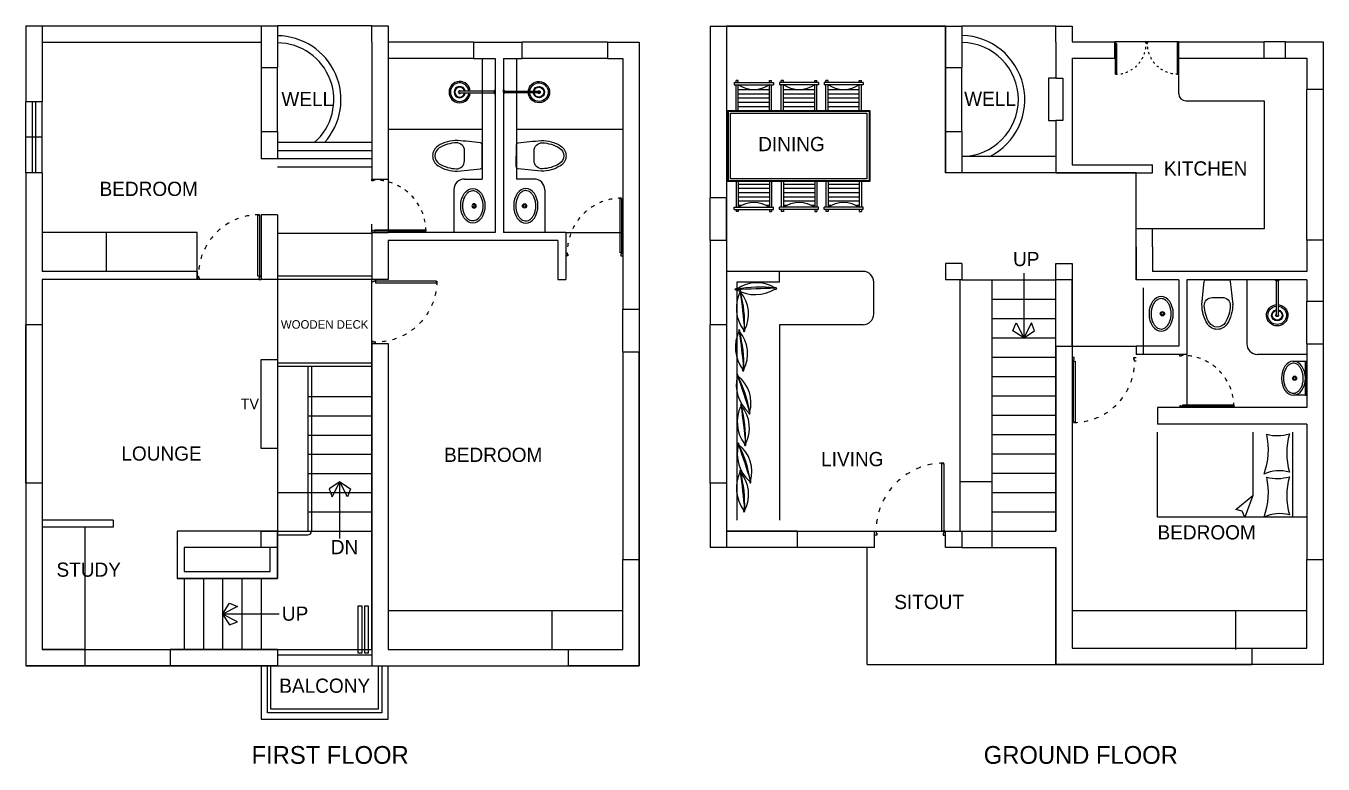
# Model space of a CAD drawing. Header units: metres. Extents: x -16 to 65907, y -5261 to 15511.
# Drawn here: x 6622 to 8446, y 4188 to 5227 of the extents above; entities that cross this region are included whole.
import ezdxf

# ---------------------------------------------------------------- set-up
doc = ezdxf.new("R2010")
doc.units = ezdxf.units.M
doc.linetypes.add('ACAD_ISO03W100', pattern=[30, 12, -18])
doc.layers.get('0').update_dxf_attribs({"color": 6})
for name, color, linetype in [('BC-GREYCOLOR', 8, 'Continuous'), ('BC-JOINARY', 27, 'Continuous'), ('BC-TEXT', 7, 'Continuous'), ('BC-WALLS', 1, 'Continuous'), ('BC-WHITECOLOR', 7, 'Continuous')]:
    doc.layers.add(name, color=color, linetype=linetype)
doc.styles.get("Standard").update_dxf_attribs({"font": 'FreeSans.ttf'})

# ---------------------------------------------------------------- blocks, each defined once
blk = doc.blocks.new('F-PILLOW 02')
at = {"layer": 'BC-WHITECOLOR', "color": 0, "linetype": 'ByBlock'}
blk.add_lwpolyline([(226, -10, 0.012211), (-221, -2, -0.07656), (225, -6, -0.482771), (248, -8, -0.305585), (227, -13, -0.273211), (-220, -14, -0.364249), (-244, -8, -0.418737), (-222, -1, -0.306179), (225, -6)], format="xyb", dxfattribs=at)
blk = doc.blocks.new('A$C1629107893')
at = {"ltscale": 2}
h = blk.add_hatch(dxfattribs=at)
h.set_pattern_fill('ANSI31', color=256, scale=47.5, angle=225, style=0)
h.set_pattern_definition([(270, (2498.829, 8076.2976), (-5.9375, -3e-15), [])])
h.paths.add_polyline_path([(42.4, 185.1), (42.4, 141.2), (6.2, 141.2), (6.6, 141.8), (7, 142.4), (7.4, 143), (7.8, 143.7), (8.2, 144.3), (8.6, 144.9), (8.9, 145.6), (9.2, 146.2), (9.6, 146.9), (9.9, 147.5), (10.2, 148.2), (10.5, 148.9), (10.7, 149.6), (11, 150.2), (11.2, 150.9), (11.5, 151.6), (11.7, 152.3), (11.9, 153), (12.1, 153.7), (12.2, 154.4), (12.4, 155.2), (12.6, 155.9), (12.7, 156.6), (12.8, 157.3), (12.9, 158), (13, 158.8), (13.1, 159.5), (13.2, 160.2), (13.2, 161), (13.2, 161.7), (13.3, 162.4), (13.3, 163.2), (13.3, 163.9), (13.2, 164.6), (13.2, 165.3), (13.2, 166.1), (13.1, 166.8), (13, 167.5), (12.9, 168.3), (12.8, 169), (12.7, 169.7), (12.6, 170.4), (12.4, 171.1), (12.2, 171.9), (12.1, 172.6), (11.9, 173.3), (11.7, 174), (11.5, 174.7), (11.2, 175.4), (11, 176.1), (10.7, 176.8), (10.5, 177.4), (10.2, 178.1), (9.9, 178.8), (9.6, 179.4), (9.2, 180.1), (8.9, 180.7), (8.6, 181.4), (8.2, 182), (7.8, 182.7), (7.4, 183.3), (7, 183.9), (6.6, 184.5), (6.2, 185.1)])
h = blk.add_hatch(dxfattribs=at)
h.set_pattern_fill('ANSI31', color=256, scale=47.5, angle=225, style=0)
h.set_pattern_definition([(270, (-2314.082, 8076.2976), (5.9375, -3e-15), [])])
h.paths.add_polyline_path([(142.4, 185.1), (142.4, 141.2), (178.5, 141.2), (178.1, 141.8), (177.7, 142.4), (177.3, 143), (176.9, 143.7), (176.6, 144.3), (176.2, 144.9), (175.8, 145.6), (175.5, 146.2), (175.2, 146.9), (174.9, 147.5), (174.6, 148.2), (174.3, 148.9), (174, 149.6), (173.8, 150.2), (173.5, 150.9), (173.3, 151.6), (173.1, 152.3), (172.9, 153), (172.7, 153.7), (172.5, 154.4), (172.3, 155.2), (172.2, 155.9), (172.1, 156.6), (171.9, 157.3), (171.8, 158), (171.7, 158.8), (171.7, 159.5), (171.6, 160.2), (171.5, 161), (171.5, 161.7), (171.5, 162.4), (171.5, 163.2), (171.5, 163.9), (171.5, 164.6), (171.5, 165.3), (171.6, 166.1), (171.7, 166.8), (171.7, 167.5), (171.8, 168.3), (171.9, 169), (172.1, 169.7), (172.2, 170.4), (172.3, 171.1), (172.5, 171.9), (172.7, 172.6), (172.9, 173.3), (173.1, 174), (173.3, 174.7), (173.5, 175.4), (173.8, 176.1), (174, 176.8), (174.3, 177.4), (174.6, 178.1), (174.9, 178.8), (175.2, 179.4), (175.5, 180.1), (175.8, 180.7), (176.2, 181.4), (176.6, 182), (176.9, 182.7), (177.3, 183.3), (177.7, 183.9), (178.1, 184.5), (178.5, 185.1)])
h = blk.add_hatch(dxfattribs=at)
h.set_pattern_fill('ANSI31', color=256, scale=47.5, angle=225, style=0)
h.set_pattern_definition([(90, (2498.829, -7813.642), (-5.9375, 3e-15), [])])
h.paths.add_polyline_path([(42.4, 77.6), (42.4, 121.4), (6.2, 121.4), (6.6, 120.8), (7, 120.2), (7.4, 119.6), (7.8, 119), (8.2, 118.4), (8.6, 117.7), (8.9, 117.1), (9.2, 116.4), (9.6, 115.8), (9.9, 115.1), (10.2, 114.5), (10.5, 113.8), (10.7, 113.1), (11, 112.4), (11.2, 111.7), (11.5, 111), (11.7, 110.3), (11.9, 109.6), (12.1, 108.9), (12.2, 108.2), (12.4, 107.5), (12.6, 106.8), (12.7, 106.1), (12.8, 105.3), (12.9, 104.6), (13, 103.9), (13.1, 103.2), (13.2, 102.4), (13.2, 101.7), (13.2, 101), (13.3, 100.2), (13.3, 99.5), (13.3, 98.8), (13.2, 98), (13.2, 97.3), (13.2, 96.6), (13.1, 95.8), (13, 95.1), (12.9, 94.4), (12.8, 93.7), (12.7, 92.9), (12.6, 92.2), (12.4, 91.5), (12.2, 90.8), (12.1, 90.1), (11.9, 89.4), (11.7, 88.7), (11.5, 88), (11.2, 87.3), (11, 86.6), (10.7, 85.9), (10.5, 85.2), (10.2, 84.5), (9.9, 83.9), (9.6, 83.2), (9.2, 82.6), (8.9, 81.9), (8.6, 81.3), (8.2, 80.6), (7.8, 80), (7.4, 79.4), (7, 78.8), (6.6, 78.2), (6.2, 77.6)])
h = blk.add_hatch(dxfattribs=at)
h.set_pattern_fill('ANSI31', color=256, scale=47.5, angle=225, style=0)
h.set_pattern_definition([(90, (-2314.082, -7813.642), (5.9375, 3e-15), [])])
h.paths.add_polyline_path([(142.4, 77.6), (142.4, 121.4), (178.5, 121.4), (178.1, 120.8), (177.7, 120.2), (177.3, 119.6), (176.9, 119), (176.6, 118.4), (176.2, 117.7), (175.8, 117.1), (175.5, 116.4), (175.2, 115.8), (174.9, 115.1), (174.6, 114.5), (174.3, 113.8), (174, 113.1), (173.8, 112.4), (173.5, 111.7), (173.3, 111), (173.1, 110.3), (172.9, 109.6), (172.7, 108.9), (172.5, 108.2), (172.3, 107.5), (172.2, 106.8), (172.1, 106.1), (171.9, 105.3), (171.8, 104.6), (171.7, 103.9), (171.7, 103.2), (171.6, 102.4), (171.5, 101.7), (171.5, 101), (171.5, 100.2), (171.5, 99.5), (171.5, 98.8), (171.5, 98), (171.5, 97.3), (171.6, 96.6), (171.7, 95.8), (171.7, 95.1), (171.8, 94.4), (171.9, 93.7), (172.1, 92.9), (172.2, 92.2), (172.3, 91.5), (172.5, 90.8), (172.7, 90.1), (172.9, 89.4), (173.1, 88.7), (173.3, 88), (173.5, 87.3), (173.8, 86.6), (174, 85.9), (174.3, 85.2), (174.6, 84.5), (174.9, 83.9), (175.2, 83.2), (175.5, 82.6), (175.8, 81.9), (176.2, 81.3), (176.6, 80.6), (176.9, 80), (177.3, 79.4), (177.7, 78.8), (178.1, 78.2), (178.5, 77.6)])
h = blk.add_hatch(dxfattribs=at)
h.set_pattern_fill('ANSI31', color=256, scale=47.5, angle=225, style=0)
h.set_pattern_definition([(90, (2498.829, -7876.2976), (-5.9375, 3e-15), [])])
h.paths.add_polyline_path([(42.4, 14.9), (42.4, 58.8), (6.2, 58.8), (6.6, 58.2), (7, 57.6), (7.4, 57), (7.8, 56.3), (8.2, 55.7), (8.6, 55.1), (8.9, 54.4), (9.2, 53.8), (9.6, 53.1), (9.9, 52.5), (10.2, 51.8), (10.5, 51.1), (10.7, 50.4), (11, 49.8), (11.2, 49.1), (11.5, 48.4), (11.7, 47.7), (11.9, 47), (12.1, 46.3), (12.2, 45.6), (12.4, 44.8), (12.6, 44.1), (12.7, 43.4), (12.8, 42.7), (12.9, 42), (13, 41.2), (13.1, 40.5), (13.2, 39.8), (13.2, 39), (13.2, 38.3), (13.3, 37.6), (13.3, 36.8), (13.3, 36.1), (13.2, 35.4), (13.2, 34.7), (13.2, 33.9), (13.1, 33.2), (13, 32.5), (12.9, 31.7), (12.8, 31), (12.7, 30.3), (12.6, 29.6), (12.4, 28.9), (12.2, 28.1), (12.1, 27.4), (11.9, 26.7), (11.7, 26), (11.5, 25.3), (11.2, 24.6), (11, 23.9), (10.7, 23.2), (10.5, 22.6), (10.2, 21.9), (9.9, 21.2), (9.6, 20.6), (9.2, 19.9), (8.9, 19.3), (8.6, 18.6), (8.2, 18), (7.8, 17.3), (7.4, 16.7), (7, 16.1), (6.6, 15.5), (6.2, 14.9)])
h = blk.add_hatch(dxfattribs=at)
h.set_pattern_fill('ANSI31', color=256, scale=47.5, angle=225, style=0)
h.set_pattern_definition([(90, (-2314.082, -7876.2976), (5.9375, 3e-15), [])])
h.paths.add_polyline_path([(142.4, 14.9), (142.4, 58.8), (178.5, 58.8), (178.1, 58.2), (177.7, 57.6), (177.3, 57), (176.9, 56.3), (176.6, 55.7), (176.2, 55.1), (175.8, 54.4), (175.5, 53.8), (175.2, 53.1), (174.9, 52.5), (174.6, 51.8), (174.3, 51.1), (174, 50.4), (173.8, 49.8), (173.5, 49.1), (173.3, 48.4), (173.1, 47.7), (172.9, 47), (172.7, 46.3), (172.5, 45.6), (172.3, 44.8), (172.2, 44.1), (172.1, 43.4), (171.9, 42.7), (171.8, 42), (171.7, 41.2), (171.7, 40.5), (171.6, 39.8), (171.5, 39), (171.5, 38.3), (171.5, 37.6), (171.5, 36.8), (171.5, 36.1), (171.5, 35.4), (171.5, 34.7), (171.6, 33.9), (171.7, 33.2), (171.7, 32.5), (171.8, 31.7), (171.9, 31), (172.1, 30.3), (172.2, 29.6), (172.3, 28.9), (172.5, 28.1), (172.7, 27.4), (172.9, 26.7), (173.1, 26), (173.3, 25.3), (173.5, 24.6), (173.8, 23.9), (174, 23.2), (174.3, 22.6), (174.6, 21.9), (174.9, 21.2), (175.2, 20.6), (175.5, 19.9), (175.8, 19.3), (176.2, 18.6), (176.6, 18), (176.9, 17.3), (177.3, 16.7), (177.7, 16.1), (178.1, 15.5), (178.5, 14.9)])
for p, q in [((0, 185.1), (0, 188.2)), ((3.1, 188.2), (0, 188.2)), ((3.1, 185.1), (0, 185.1)), ((3.1, 190.6), (3.1, 135.7)), ((3.1, 190.6), (6.2, 190.6)), ((6.2, 190.6), (6.2, 135.7)), ((42.4, 188.2), (6.2, 188.2)), ((42.4, 185.1), (6.2, 185.1)), ((142.4, 188.2), (178.5, 188.2)), ((142.4, 185.1), (178.5, 185.1)), ((178.5, 190.6), (178.5, 135.7)), ((181.7, 190.6), (178.5, 190.6)), ((181.7, 190.6), (181.7, 135.7)), ((181.7, 188.2), (184.7, 188.2)), ((181.7, 185.1), (184.7, 185.1)), ((184.7, 185.1), (184.7, 188.2)), ((3.1, 141.2), (0, 141.2)), ((0, 141.2), (0, 138.1)), ((3.1, 138.1), (0, 138.1)), ((3.1, 135.7), (6.2, 135.7)), ((42.4, 141.2), (6.2, 141.2)), ((42.4, 138.1), (6.2, 138.1)), ((142.4, 141.2), (178.5, 141.2)), ((142.4, 138.1), (178.5, 138.1)), ((181.7, 135.7), (178.5, 135.7)), ((181.7, 141.2), (184.7, 141.2)), ((181.7, 138.1), (184.7, 138.1)), ((184.7, 141.2), (184.7, 138.1)), ((3.1, 124.6), (0, 124.6)), ((0, 121.4), (0, 124.6)), ((3.1, 121.4), (0, 121.4)), ((3.1, 72), (3.1, 127)), ((3.1, 127), (6.2, 127)), ((6.2, 72), (6.2, 127)), ((42.4, 124.6), (6.2, 124.6)), ((42.4, 121.4), (6.2, 121.4)), ((142.4, 124.6), (178.5, 124.6)), ((142.4, 121.4), (178.5, 121.4)), ((178.5, 72), (178.5, 127)), ((181.7, 127), (178.5, 127)), ((181.7, 72), (181.7, 127)), ((181.7, 124.6), (184.7, 124.6)), ((181.7, 121.4), (184.7, 121.4)), ((184.7, 121.4), (184.7, 124.6)), ((0, 77.6), (0, 74.4)), ((3.1, 77.6), (0, 77.6)), ((3.1, 74.4), (0, 74.4)), ((42.4, 77.6), (6.2, 77.6)), ((42.4, 74.4), (6.2, 74.4)), ((142.4, 77.6), (178.5, 77.6)), ((142.4, 74.4), (178.5, 74.4)), ((181.7, 77.6), (184.7, 77.6)), ((181.7, 74.4), (184.7, 74.4)), ((184.7, 77.6), (184.7, 74.4)), ((3.1, 61.9), (0, 61.9)), ((0, 58.8), (0, 61.9)), ((3.1, 58.8), (0, 58.8)), ((3.1, 72), (6.2, 72)), ((3.1, 9.4), (3.1, 64.3)), ((3.1, 64.3), (6.2, 64.3)), ((6.2, 9.4), (6.2, 64.3)), ((42.4, 61.9), (6.2, 61.9)), ((42.4, 58.8), (6.2, 58.8)), ((142.4, 61.9), (178.5, 61.9)), ((142.4, 58.8), (178.5, 58.8)), ((181.7, 72), (178.5, 72)), ((178.5, 9.4), (178.5, 64.3)), ((181.7, 64.3), (178.5, 64.3)), ((181.7, 9.4), (181.7, 64.3)), ((181.7, 61.9), (184.7, 61.9)), ((181.7, 58.8), (184.7, 58.8)), ((184.7, 58.8), (184.7, 61.9)), ((0, 14.9), (0, 11.8)), ((3.1, 14.9), (0, 14.9)), ((3.1, 11.8), (0, 11.8)), ((3.1, 9.4), (6.2, 9.4)), ((42.4, 14.9), (6.2, 14.9)), ((42.4, 11.8), (6.2, 11.8)), ((142.4, 14.9), (178.5, 14.9)), ((142.4, 11.8), (178.5, 11.8)), ((181.7, 9.4), (178.5, 9.4)), ((181.7, 14.9), (184.7, 14.9)), ((181.7, 11.8), (184.7, 11.8)), ((184.7, 14.9), (184.7, 11.8))]:
    blk.add_line(p, q)
for points in [[(42.4, 0), (142.4, 0), (142.4, 200), (42.4, 200)], [(43.4, 1), (141.4, 1), (141.4, 199), (43.4, 199)], [(46.4, 4), (138.4, 4), (138.4, 196), (46.4, 196)]]:
    blk.add_lwpolyline(points, close=True)
for centre, start, end in [((-24.3, 163.2), 324.2937, 35.7063), ((209.1, 163.2), 144.2937, 215.7063), ((-24.3, 99.5), 324.2937, 35.7063), ((209.1, 99.5), 144.2937, 215.7063), ((-24.3, 36.8), 324.2937, 35.7063), ((209.1, 36.8), 144.2937, 215.7063)]:
    blk.add_arc(centre, 37.6, start, end)
blk = doc.blocks.new('*U557')
at = {"layer": 'BC-GREYCOLOR', "linetype": 'ACAD_ISO03W100', "ltscale": 0.5}
blk.add_arc((-2, 2.8), 86, 90.0216, 180, dxfattribs=at)
at = {"layer": 'BC-JOINARY'}
blk.add_lwpolyline([(-2, 88.5), (-2, 2.5), (-4.5, 2.5), (-4.5, 88.5)], close=True, dxfattribs=at)
for points in [[(-90, 2.5), (-88, 2.5), (-88, 0), (-87, 0), (-87, -2.5), (-90, -2.5)], [(0, 2.5), (-2, 2.5), (-2, 0), (-3, 0), (-3, -2.5), (0, -2.5)]]:
    blk.add_lwpolyline(points, dxfattribs=at)
blk = doc.blocks.new('BC-SHOWER')
for p in [(-12, -15), (12, -15)]:
    blk.add_line(p, (0, -15))
for points in [[(0, 0), (-30, 0)], [(0, 0), (30, 0)], [(-30, -4), (0, -4)], [(-28, -5), (0, -5)], [(30, -4), (0, -4)], [(28, -5), (0, -5)]]:
    blk.add_lwpolyline(points)
for points in [[(-30, 0), (-30, -4, 0.347987), (-29, -5), (-28, -5, 0.2725), (-12, -15, 6.671192)], [(30, 0), (30, -4, -0.347987), (29, -5), (28, -5, -0.2725), (12, -15, -6.671192)], [(-12, -15), (-12, -500, 1), (12, -500), (12, -15)]]:
    blk.add_lwpolyline(points, format="xyb")
for radius, start, end in [(150, 94.703, 85.297), (130, 95.4289, 84.5711), (79.1, 100.1897, 79.8103), (69.1, 100.1897, 79.8103), (19.1, 130.087, 49.9128)]:
    blk.add_arc((0, -500), radius, start, end)
blk = doc.blocks.new('BC-WC')
at = {"linetype": 'ByBlock'}
for points in [[(193, 400), (462, 520, -0.384412), (494, 510), (634, 267, -0.383904), (627, 235, -0.001434), (389, 63, -0.140641), (141, 0, -0.259738), (18, 74, -0.259738), (16, 217, -0.139471)], [(336, 332), (401, 220, -0.422961), (362, 82, -0.13189), (142, 30, -0.259738), (44, 89, -0.259738), (42, 203, -0.13189), (197, 367, -0.422961)]]:
    blk.add_lwpolyline(points, format="xyb", close=True, dxfattribs=at)
blk.add_arc((375, 83), 25, 299.84, 305.7189, dxfattribs=at)
blk = doc.blocks.new('BC-WASH-COUNTER')
for radius in [2.5, 1.47]:
    blk.add_circle((20.1, 15.7), radius)
at = {"extrusion": (0, 0, -1)}
blk.add_ellipse((20.2, 14.2), major_axis=(-20.3, 0), ratio=0.7, start_param=3.141593, end_param=9.424778, dxfattribs=at)
blk.add_open_spline([(38.1, 14.2), (38.1, 13.3), (37.9, 12.3), (37.2, 10.5), (36.7, 9.6), (35.2, 7.8), (34.3, 7), (32.2, 5.4), (31, 4.8), (28.2, 3.7), (26.8, 3.2), (23.7, 2.6), (22.1, 2.4), (18.9, 2.4), (17.3, 2.5), (14.2, 3.1), (12.7, 3.5), (9.9, 4.6), (8.7, 5.2), (6.4, 6.7), (5.5, 7.5), (4, 9.3), (3.4, 10.2), (2.6, 12), (2.4, 13), (2.4, 14.8), (2.5, 15.7), (3.1, 17.6), (3.6, 18.5), (5, 20.3), (5.8, 21.1), (7.9, 22.7), (9.1, 23.4), (11.7, 24.6), (13.2, 25), (16.2, 25.7), (17.8, 25.9), (21, 26), (22.7, 25.9), (25.8, 25.4), (27.3, 25), (30.1, 24), (31.4, 23.4), (33.7, 21.9), (34.7, 21.1), (36.2, 19.4), (36.9, 18.5), (37.7, 16.6), (38, 15.7), (38.1, 14.6), (38.1, 14.4), (38.1, 14.2)], degree=3, knots=[0, 0, 0, 0, 0.25944, 0.25944, 0.518879, 0.518879, 0.778319, 0.778319, 1.037759, 1.037759, 1.297198, 1.297198, 1.556638, 1.556638, 1.816078, 1.816078, 2.075517, 2.075517, 2.334957, 2.334957, 2.594397, 2.594397, 2.853836, 2.853836, 3.113276, 3.113276, 3.372716, 3.372716, 3.632155, 3.632155, 3.891595, 3.891595, 4.151035, 4.151035, 4.410474, 4.410474, 4.669914, 4.669914, 4.929354, 4.929354, 5.188793, 5.188793, 5.448233, 5.448233, 5.707673, 5.707673, 5.967112, 5.967112, 6.226552, 6.226552, 6.283185, 6.283185, 6.283185, 6.283185])
blk = doc.blocks.new('BC-WASH-WALLHUNG')
for p, q in [((0, 13.5), (0, 29.6)), ((40, 29.6), (0, 29.6)), ((40, 28), (0, 28)), ((40, 28), (40, 29.6)), ((40, 28), (40, 14))]:
    blk.add_line(p, q)
for radius in [2.47, 1.45]:
    blk.add_circle((19.9, 15.5), radius)
at = {"extrusion": (0, 0, -1)}
blk.add_ellipse((20, 14), major_axis=(-20, 0), ratio=0.7, start_param=3.141593, end_param=9.424778, dxfattribs=at)
blk.add_open_spline([(37.6, 14), (37.6, 13.1), (37.4, 12.2), (36.7, 10.3), (36.2, 9.4), (34.8, 7.7), (33.9, 6.9), (31.8, 5.4), (30.6, 4.7), (27.9, 3.6), (26.5, 3.2), (23.4, 2.6), (21.8, 2.4), (18.7, 2.4), (17.1, 2.5), (14, 3), (12.6, 3.5), (9.8, 4.5), (8.6, 5.2), (6.4, 6.6), (5.5, 7.4), (4, 9.1), (3.4, 10.1), (2.6, 11.9), (2.4, 12.8), (2.4, 14.6), (2.5, 15.5), (3.1, 17.4), (3.6, 18.3), (4.9, 20), (5.8, 20.9), (7.8, 22.4), (9, 23.1), (11.6, 24.2), (13.1, 24.7), (16.1, 25.3), (17.6, 25.5), (20.8, 25.6), (22.4, 25.5), (25.5, 25.1), (27, 24.7), (29.7, 23.7), (31, 23.1), (33.3, 21.6), (34.2, 20.8), (35.8, 19.1), (36.4, 18.2), (37.3, 16.4), (37.5, 15.5), (37.6, 14.4), (37.6, 14.2), (37.6, 14)], degree=3, knots=[0, 0, 0, 0, 0.25944, 0.25944, 0.518879, 0.518879, 0.778319, 0.778319, 1.037759, 1.037759, 1.297198, 1.297198, 1.556638, 1.556638, 1.816078, 1.816078, 2.075517, 2.075517, 2.334957, 2.334957, 2.594397, 2.594397, 2.853836, 2.853836, 3.113276, 3.113276, 3.372716, 3.372716, 3.632155, 3.632155, 3.891595, 3.891595, 4.151035, 4.151035, 4.410474, 4.410474, 4.669914, 4.669914, 4.929354, 4.929354, 5.188793, 5.188793, 5.448233, 5.448233, 5.707673, 5.707673, 5.967112, 5.967112, 6.226552, 6.226552, 6.283185, 6.283185, 6.283185, 6.283185])

msp = doc.modelspace()

# ---------------------------------------------------------------- linework, layer by layer
at = {"layer": 'BC-GREYCOLOR'}
for p, q in [((6621.883, 5226.693), (6621.883, 5119.979)), ((6621.883, 5226.693), (6644.883, 5226.693)), ((6644.883, 5226.693), (6952.501, 5226.693)), ((6644.883, 5226.693), (6644.883, 5119.979)), ((6952.501, 5226.693), (6952.501, 5168.104)), ((6952.501, 5226.693), (6975.501, 5226.693)), ((6975.501, 5226.693), (6975.501, 5168.104)), ((7108.445, 5226.693), (6975.501, 5226.693)), ((7108.445, 5226.693), (7131.445, 5226.693)), ((7108.445, 5203.693), (7108.445, 5226.693)), ((7131.445, 5226.693), (7131.445, 5011.266)), ((7584.318, 5226.293), (7584.318, 4985.016)), ((7584.318, 5226.293), (7607.318, 5226.293)), ((7607.318, 5226.293), (7915.318, 5226.293)), ((7607.318, 5226.293), (7607.318, 4985.016)), ((7915.318, 5226.293), (7915.318, 5168.404)), ((7915.318, 5226.293), (7938.318, 5226.293)), ((7938.318, 5226.293), (7938.318, 5168.404)), ((8070.318, 5226.293), (7938.36, 5226.293)), ((8070.318, 5226.293), (8093.318, 5226.293)), ((8070.318, 5203.993), (8070.318, 5226.293)), ((8093.318, 5226.293), (8093.318, 5204.278)), ((6644.883, 5203.693), (6952.501, 5203.693)), ((7108.445, 5203.693), (7108.445, 5011.266)), ((7251.445, 5203.978), (7131.445, 5203.978)), ((7251.445, 5203.978), (7319.901, 5203.978)), ((7251.445, 5203.978), (7251.445, 5180.978)), ((7439.901, 5203.978), (7319.901, 5203.978)), ((7319.901, 5180.978), (7319.901, 5203.978)), ((7439.901, 5203.978), (7439.901, 5180.978)), ((7439.901, 5203.978), (7484.445, 5203.978)), ((7484.445, 5203.978), (7484.445, 4828.266)), ((8070.318, 5203.993), (8070.318, 5153.404)), ((8093.318, 5204.278), (8153.318, 5204.278)), ((8153.318, 5181.278), (8153.318, 5204.278)), ((8243.318, 5204.278), (8153.318, 5204.278)), ((8243.318, 5181.278), (8243.318, 5204.278)), ((8243.318, 5204.278), (8363.318, 5204.278)), ((8363.318, 5181.278), (8363.318, 5204.278)), ((8393.318, 5204.278), (8363.318, 5204.278)), ((8393.318, 5181.278), (8393.318, 5204.278)), ((8393.318, 5204.278), (8446.318, 5204.278)), ((8446.318, 5204.278), (8446.318, 5137.172)), ((6952.501, 5168.104), (6975.501, 5168.104)), ((6952.501, 5168.104), (6952.501, 5078.104)), ((6975.501, 5078.104), (6975.501, 5168.104)), ((7251.445, 5180.978), (7131.445, 5180.978)), ((7251.445, 5180.978), (7281.945, 5180.978)), ((7263.728, 5180.978), (7263.728, 5011.266)), ((7281.945, 5180.978), (7281.945, 4936.266)), ((7293.445, 5180.978), (7293.445, 4936.266)), ((7293.445, 5180.978), (7319.901, 5180.978)), ((7311.662, 5180.978), (7311.662, 5011.266)), ((7439.901, 5180.978), (7319.901, 5180.978)), ((7439.901, 5180.978), (7461.445, 5180.978)), ((7461.445, 5180.978), (7461.445, 4828.266)), ((7915.318, 5168.404), (7938.318, 5168.404)), ((7915.318, 5168.404), (7915.318, 5078.104)), ((7938.318, 5078.104), (7938.318, 5168.404)), ((8093.318, 5181.278), (8153.318, 5181.278)), ((8093.318, 5181.278), (8093.318, 5031.266)), ((8243.318, 5131.278), (8243.318, 5181.278)), ((8243.318, 5181.278), (8363.318, 5181.278)), ((8363.318, 5181.278), (8393.318, 5181.278)), ((8393.318, 5181.278), (8423.318, 5181.278)), ((8423.318, 5181.278), (8423.318, 5137.172)), ((8446.318, 5137.172), (8423.318, 5137.172)), ((8423.318, 4925.172), (8423.318, 5137.172)), ((8446.318, 5137.172), (8446.318, 4925.172)), ((8446.318, 5137.172), (8446.318, 4925.172)), ((6644.883, 5119.979), (6621.883, 5119.979)), ((6621.883, 5019.979), (6621.883, 5119.979)), ((6630.883, 5019.979), (6630.883, 5119.979)), ((6635.883, 5019.979), (6635.883, 5119.979)), ((6644.883, 5019.979), (6644.883, 5119.979)), ((8253.318, 5121.278), (8363.318, 5121.278)), ((8363.318, 5121.278), (8363.318, 4941.066)), ((8070.318, 5093.404), (8070.318, 5019.766)), ((6952.501, 5078.104), (6975.501, 5078.104)), ((6952.501, 5078.104), (6952.501, 5039.516)), ((6975.501, 5078.104), (6975.501, 5039.516)), ((7263.728, 5080.978), (7131.445, 5080.978)), ((7461.445, 5080.978), (7311.662, 5080.978)), ((7915.318, 5078.104), (7938.318, 5078.104)), ((7915.318, 5078.104), (7915.318, 5019.766)), ((7938.318, 5078.104), (7938.318, 5019.766)), ((6644.883, 5069.979), (6621.883, 5069.979)), ((7108.445, 5062.516), (6975.501, 5062.516)), ((6975.501, 5039.516), (6952.501, 5039.516)), ((7108.445, 5050.766), (6975.501, 5050.766)), ((7108.445, 5039.516), (6975.501, 5039.516)), ((8070.318, 5042.766), (7938.318, 5042.766)), ((6644.883, 5019.979), (6621.883, 5019.979)), ((6621.883, 5019.979), (6621.883, 4806.266)), ((6644.883, 5019.979), (6644.883, 4881.266)), ((7108.445, 5027.766), (6975.501, 5027.766)), ((7938.318, 5019.766), (7915.318, 5019.766)), ((8070.318, 5019.766), (7938.318, 5019.766)), ((8070.318, 5019.766), (8070.318, 5019.766)), ((8070.318, 5019.766), (8206.318, 5019.766)), ((8093.318, 5031.266), (8206.318, 5031.266)), ((8206.318, 5019.766), (8206.318, 5031.266)), ((7108.445, 5011.266), (7108.445, 5011.266)), ((7108.445, 5011.266), (7131.445, 5011.266)), ((7131.445, 5011.266), (7131.445, 4936.266)), ((7238.728, 5011.266), (7263.728, 5011.266)), ((7336.662, 5011.266), (7311.662, 5011.266)), ((7223.728, 4996.266), (7223.728, 4936.266)), ((7351.662, 4996.266), (7351.662, 4936.266)), ((7607.318, 4985.016), (7584.318, 4985.016)), ((7584.318, 4924.766), (7584.318, 4985.016)), ((7607.318, 4924.766), (7607.318, 4985.016)), ((6975.501, 4961.016), (6952.501, 4961.016)), ((6952.501, 4961.016), (6952.501, 4869.766)), ((6975.501, 4961.016), (6975.501, 4869.766)), ((7108.445, 4936.266), (7108.445, 4947.766)), ((6734.883, 4936.391), (6734.883, 4881.266)), ((7108.445, 4934.766), (6975.501, 4934.766)), ((7108.445, 4936.266), (7131.445, 4936.266)), ((7108.445, 4936.266), (7108.445, 4869.766)), ((7131.445, 4936.266), (7131.445, 4936.266)), ((7281.945, 4936.266), (7131.445, 4936.266)), ((7381.445, 4936.266), (7293.445, 4936.266)), ((7381.445, 4936.266), (7381.445, 4869.766)), ((7381.445, 4936.266), (7461.445, 4936.266)), ((8183.318, 4916.066), (8183.318, 4941.066)), ((8206.318, 4941.066), (8183.318, 4941.066)), ((8363.318, 4941.066), (8206.318, 4941.066)), ((8206.318, 4916.066), (8206.318, 4941.066)), ((7131.445, 4924.766), (7131.445, 4869.766)), ((7369.945, 4924.766), (7131.445, 4924.766)), ((7369.945, 4924.766), (7369.945, 4869.766)), ((7607.318, 4924.766), (7584.318, 4924.766)), ((7584.318, 4924.766), (7584.318, 4806.266)), ((7607.318, 4924.766), (7607.318, 4806.266)), ((8183.318, 4916.066), (8183.318, 4869.566)), ((8206.318, 4916.066), (8206.318, 4881.066)), ((8446.318, 4925.172), (8423.318, 4925.172)), ((8423.318, 4925.172), (8423.318, 4881.066)), ((8446.318, 4925.172), (8446.318, 4839.566)), ((7938.318, 4892.566), (7915.318, 4892.566)), ((7915.318, 4892.566), (7915.318, 4869.566)), ((7938.318, 4892.566), (7938.318, 4869.566)), ((6862.501, 4881.266), (6644.883, 4881.266)), ((6862.501, 4881.266), (6862.501, 4869.766)), ((7108.445, 4874.766), (6975.501, 4874.766)), ((7799.375, 4881.266), (7606.756, 4881.266)), ((7681.756, 4866.266), (7681.756, 4881.266)), ((8025.318, 4878.904), (8025.318, 4787.873)), ((8423.318, 4881.066), (8206.318, 4881.066)), ((6644.883, 4869.766), (6644.883, 4806.266)), ((6862.501, 4869.766), (6644.883, 4869.766)), ((6975.501, 4869.766), (6952.501, 4869.766)), ((6975.501, 4869.766), (6975.501, 4499.866)), ((7108.445, 4869.766), (6975.501, 4869.766)), ((7131.445, 4869.766), (7108.445, 4869.766)), ((7108.445, 4779.766), (7108.445, 4869.766)), ((7369.945, 4869.766), (7381.445, 4869.766)), ((7621.756, 4866.266), (7621.756, 4531.266)), ((7681.756, 4866.266), (7621.756, 4866.266)), ((7814.375, 4821.266), (7814.375, 4866.266)), ((7938.318, 4869.566), (7915.318, 4869.566)), ((7935.318, 4869.566), (7935.318, 4515.566)), ((7938.318, 4869.566), (7980.318, 4869.566)), ((7980.318, 4869.566), (8070.318, 4869.566)), ((7980.318, 4869.566), (7980.318, 4515.566)), ((7980.318, 4869.566), (7980.318, 4515.566)), ((8070.318, 4776.066), (8070.318, 4869.566)), ((8093.318, 4776.066), (8093.318, 4869.566)), ((8243.318, 4869.566), (8183.318, 4869.566)), ((8193.318, 4858.266), (8193.318, 4764.766)), ((8243.318, 4869.566), (8243.318, 4776.066)), ((8423.318, 4869.566), (8254.818, 4869.566)), ((8254.818, 4869.566), (8254.818, 4764.566)), ((8339.068, 4869.566), (8339.068, 4779.566)), ((8423.318, 4869.566), (8423.318, 4839.566)), ((7980.318, 4842.335), (8070.318, 4842.335)), ((8423.318, 4839.566), (8446.318, 4839.566)), ((8423.318, 4779.566), (8423.318, 4839.566)), ((8446.318, 4839.566), (8446.318, 4779.566)), ((7461.445, 4828.266), (7484.445, 4828.266)), ((7461.445, 4768.266), (7461.445, 4828.266)), ((7484.445, 4828.266), (7484.445, 4768.266)), ((6644.883, 4806.266), (6621.883, 4806.266)), ((6621.883, 4583.266), (6621.883, 4806.266)), ((6644.883, 4806.266), (6644.883, 4583.266)), ((6644.883, 4806.266), (6644.883, 4583.266)), ((7607.318, 4806.266), (7584.318, 4806.266)), ((7584.318, 4583.266), (7584.318, 4806.266)), ((7607.318, 4806.266), (7607.318, 4583.266)), ((7607.318, 4806.266), (7607.318, 4583.266)), ((7681.756, 4806.266), (7681.756, 4531.266)), ((7799.375, 4806.266), (7681.756, 4806.266)), ((7980.318, 4815.104), (8070.318, 4815.104)), ((8010.166, 4797.746), (8014.451, 4808.816)), ((8014.451, 4808.816), (8025.318, 4787.873)), ((8036.185, 4808.816), (8025.318, 4787.873)), ((8040.47, 4797.746), (8036.185, 4808.816)), ((7980.318, 4787.873), (8070.318, 4787.873)), ((8025.318, 4787.873), (8010.166, 4797.746)), ((8025.318, 4787.873), (8040.47, 4797.746)), ((7108.445, 4779.766), (7131.445, 4779.766)), ((7108.445, 4779.766), (7108.445, 4515.566)), ((7131.445, 4779.766), (7131.445, 4349.137)), ((7461.445, 4768.266), (7484.445, 4768.266)), ((7461.445, 4768.266), (7461.445, 4476.137)), ((7484.445, 4768.266), (7484.445, 4476.137)), ((8070.318, 4776.066), (8093.318, 4776.066)), ((8070.318, 4776.066), (8070.318, 4515.566)), ((8093.318, 4776.066), (8093.318, 4351.266)), ((8243.318, 4776.066), (8183.318, 4776.066)), ((8183.318, 4776.066), (8183.318, 4764.566)), ((8254.818, 4764.566), (8183.318, 4764.566)), ((8254.818, 4764.566), (8254.818, 4689.566)), ((8423.318, 4764.566), (8354.068, 4764.566)), ((8423.318, 4779.566), (8446.318, 4779.566)), ((8423.318, 4779.566), (8423.318, 4689.566)), ((8446.318, 4779.566), (8446.318, 4476.137)), ((7108.445, 4752.266), (6975.501, 4752.266)), ((7108.445, 4747.266), (6975.501, 4747.266)), ((7018.445, 4747.266), (7018.445, 4596.566)), ((7018.445, 4747.266), (7018.445, 4596.566)), ((7023.445, 4747.266), (7023.445, 4596.566)), ((7980.318, 4760.643), (8070.318, 4760.643)), ((7980.318, 4733.412), (8070.318, 4733.412)), ((7108.445, 4704.566), (7018.445, 4704.566)), ((7980.318, 4706.181), (8070.318, 4706.181)), ((8423.318, 4689.566), (8213.318, 4689.566)), ((8213.318, 4689.566), (8213.318, 4666.566)), ((7108.445, 4677.566), (7018.445, 4677.566)), ((7980.318, 4678.95), (8070.318, 4678.95)), ((8423.318, 4666.566), (8213.318, 4666.566)), ((8213.318, 4535.266), (8213.318, 4655.266)), ((8347.769, 4655.266), (8347.769, 4565.771)), ((8403.318, 4655.266), (8403.318, 4535.266)), ((8423.318, 4666.566), (8423.318, 4476.137)), ((7108.445, 4650.566), (7018.445, 4650.566)), ((7980.318, 4651.72), (8070.318, 4651.72)), ((7108.445, 4623.566), (7018.445, 4623.566)), ((7980.318, 4624.489), (8070.318, 4624.489)), ((6644.883, 4583.266), (6621.883, 4583.266)), ((6621.883, 4583.266), (6621.883, 4326.137)), ((6644.883, 4583.266), (6644.883, 4349.137)), ((7108.445, 4596.566), (7018.445, 4596.566)), ((7018.445, 4596.566), (7018.445, 4515.566)), ((7018.445, 4596.566), (7018.445, 4515.566)), ((7023.445, 4596.566), (7023.445, 4515.566)), ((7063.445, 4585.266), (7048.293, 4575.393)), ((7052.578, 4564.323), (7063.445, 4585.266)), ((7063.445, 4505.535), (7063.445, 4585.266)), ((7063.445, 4585.266), (7078.597, 4575.393)), ((7074.311, 4564.323), (7063.445, 4585.266)), ((7607.318, 4583.266), (7584.318, 4583.266)), ((7584.318, 4583.266), (7584.318, 4492.566)), ((7607.318, 4583.266), (7607.318, 4515.566)), ((7980.318, 4585.266), (7935.318, 4585.266)), ((7980.318, 4597.258), (8070.318, 4597.258)), ((7018.445, 4569.566), (6975.501, 4569.566)), ((7108.445, 4569.566), (7018.445, 4569.566)), ((7048.293, 4575.393), (7052.578, 4564.323)), ((7078.597, 4575.393), (7074.311, 4564.323)), ((7980.318, 4570.027), (8070.318, 4570.027)), ((8323.549, 4546.369), (8347.769, 4565.771)), ((8347.769, 4565.771), (8336.466, 4535.266)), ((8332.429, 4543.943), (8323.549, 4546.369)), ((8336.466, 4535.266), (8332.429, 4543.943)), ((6744.543, 4531.279), (6644.91, 4531.254)), ((6744.543, 4531.279), (6744.546, 4521.279)), ((7108.445, 4542.566), (7018.445, 4542.566)), ((7980.318, 4542.797), (8070.318, 4542.797)), ((8423.318, 4535.266), (8213.318, 4535.266)), ((6744.546, 4521.279), (6644.913, 4521.254)), ((6704.911, 4521.269), (6704.925, 4349.142)), ((6975.501, 4515.566), (6834.543, 4515.566)), ((6975.501, 4515.566), (7108.445, 4515.566)), ((6975.501, 4510.566), (7018.445, 4510.566)), ((7108.445, 4515.566), (7108.445, 4326.137)), ((7607.318, 4515.566), (7607.318, 4515.566)), ((7607.318, 4515.566), (7607.318, 4492.566)), ((7706.756, 4515.566), (7607.318, 4515.566)), ((7706.756, 4515.566), (7706.756, 4492.566)), ((7706.756, 4515.566), (7815.318, 4515.566)), ((7815.318, 4492.566), (7815.318, 4515.566)), ((7915.318, 4492.566), (7915.318, 4515.566)), ((7915.318, 4515.566), (7938.318, 4515.566)), ((7938.318, 4515.566), (7938.318, 4492.566)), ((7938.318, 4515.566), (7980.318, 4515.566)), ((7938.318, 4515.566), (7938.318, 4492.566)), ((7980.318, 4515.566), (7980.318, 4492.566)), ((7980.318, 4515.566), (8070.318, 4515.566)), ((6834.543, 4492.566), (6834.585, 4449.137)), ((6975.501, 4499.866), (6975.501, 4492.566)), ((6975.501, 4492.566), (6975.543, 4449.137)), ((7607.318, 4492.566), (7584.318, 4492.566)), ((7706.756, 4492.566), (7607.318, 4492.566)), ((7815.318, 4492.566), (7706.756, 4492.566)), ((7938.318, 4492.566), (7915.318, 4492.566)), ((7938.318, 4492.566), (7980.318, 4492.566)), ((7980.318, 4492.566), (8070.318, 4492.566)), ((8070.318, 4492.566), (8070.318, 4328.266)), ((7461.445, 4476.137), (7484.445, 4476.137)), ((8423.318, 4476.137), (8446.318, 4476.137)), ((6975.543, 4449.137), (6834.585, 4449.137)), ((6844.543, 4449.137), (6844.543, 4349.137)), ((6871.543, 4449.137), (6871.543, 4349.137)), ((6898.543, 4449.137), (6898.543, 4349.137)), ((6925.543, 4449.137), (6925.543, 4349.137)), ((6952.543, 4449.137), (6952.543, 4349.137)), ((6898.543, 4399.137), (6908.416, 4414.289)), ((6919.486, 4410.004), (6898.543, 4399.137)), ((6978.274, 4399.137), (6898.543, 4399.137)), ((6898.543, 4399.137), (6908.416, 4383.985)), ((6919.486, 4388.27), (6898.543, 4399.137)), ((6908.416, 4414.289), (6919.486, 4410.004)), ((7131.445, 4404.137), (7384.445, 4404.137)), ((7361.445, 4404.137), (7361.445, 4349.137)), ((7384.445, 4404.137), (7461.445, 4404.137)), ((8093.318, 4404.137), (8346.318, 4404.137)), ((8323.318, 4404.137), (8323.318, 4349.137)), ((8346.318, 4404.137), (8423.318, 4404.137)), ((6908.416, 4383.985), (6919.486, 4388.27)), ((6704.925, 4349.137), (6644.883, 4349.137)), ((6704.925, 4349.142), (6704.925, 4326.137)), ((6704.925, 4349.142), (6824.925, 4349.142)), ((6824.925, 4349.142), (6824.925, 4326.137)), ((6975.543, 4349.137), (6824.925, 4349.137)), ((6975.543, 4349.137), (6975.543, 4326.137)), ((7131.445, 4349.137), (7384.445, 4349.137)), ((7384.445, 4349.137), (7384.445, 4326.137)), ((8093.318, 4351.266), (8346.318, 4351.266)), ((8346.318, 4351.266), (8346.318, 4328.266)), ((6704.925, 4326.137), (6621.883, 4326.137)), ((6824.925, 4326.137), (6704.925, 4326.137)), ((6975.543, 4326.137), (6824.925, 4326.137)), ((6952.543, 4326.137), (6952.543, 4251.137)), ((6975.543, 4341.637), (7108.445, 4341.637)), ((7108.445, 4326.137), (7384.445, 4326.137)), ((7131.486, 4251.137), (7131.445, 4326.137)), ((8070.318, 4328.266), (8346.318, 4328.266)), ((6952.543, 4251.137), (7131.486, 4251.137))]:
    msp.add_line(p, q, dxfattribs=at)
at = {"layer": 'BC-GREYCOLOR', "flags": 128}
for points in [[(8070.318, 5153.404), (8060.318, 5153.404), (8060.318, 5093.404), (8070.318, 5093.404)], [(6862.501, 4869.766), (6862.501, 4936.266), (6644.883, 4936.266)], [(6952.501, 4492.566), (6844.528, 4492.566), (6844.6, 4459.137), (6965.558, 4459.137), (6965.501, 4492.566)], [(7384.445, 4349.137), (7461.445, 4349.137), (7461.445, 4476.137)], [(7484.445, 4476.137), (7484.445, 4326.137), (7384.445, 4326.137)], [(8346.318, 4351.266), (8423.318, 4351.266), (8423.318, 4476.137)], [(8446.318, 4476.137), (8446.318, 4328.266), (8346.318, 4328.266)], [(7805.318, 4328.266), (7915.318, 4328.266), (7915.318, 4328.266), (8070.318, 4328.266)]]:
    msp.add_lwpolyline(points, dxfattribs=at)
at = {"layer": 'BC-GREYCOLOR'}
for points in [[(8070.318, 5153.404), (8080.318, 5153.404), (8080.318, 5093.404), (8070.318, 5093.404)], [(7122.445, 4326.132), (7122.481, 4260.137), (6961.543, 4260.137), (6961.543, 4326.137)], [(7117.445, 4326.129), (7117.478, 4265.137), (6966.543, 4265.137), (6966.543, 4326.137)]]:
    msp.add_lwpolyline(points, dxfattribs=at)
for points in [[(8093.318, 4892.566), (8093.318, 4869.566), (8070.318, 4869.566), (8070.318, 4892.566)], [(7089.377, 4410.588), (7094.377, 4410.588), (7094.377, 4344.137), (7089.377, 4344.137)], [(7098.445, 4410.588), (7103.445, 4410.588), (7103.445, 4344.137), (7098.445, 4344.137)]]:
    msp.add_lwpolyline(points, close=True, dxfattribs=at)
at = {"layer": 'BC-GREYCOLOR', "flags": 128}
for points in [[(6952.501, 4632.266), (6952.501, 4757.266), (6975.501, 4757.266), (6975.501, 4632.266)], [(6975.543, 4449.137), (6975.501, 4515.566), (6834.543, 4515.566), (6834.585, 4449.137)], [(6952.501, 4492.566), (6952.501, 4515.566), (6975.501, 4515.566), (6975.501, 4492.566)]]:
    msp.add_lwpolyline(points, close=True, dxfattribs=at)
at = {"layer": 'BC-GREYCOLOR'}
for centre, radius, start, end in [((6974.979, 5122.857), 90, 317.897786, 89.667392), ((6974.979, 5122.857), 80, 311.039055, 89.625815), ((7936.735, 5123.112), 90.057, 296.853488, 88.99295), ((7937.771, 5123.132), 80.025, 270.39185, 89.60815), ((8253.318, 5131.278), 10, 180, 270), ((7238.728, 4996.266), 15, 90, 180), ((7336.662, 4996.266), 15, 0, 90), ((7799.375, 4866.266), 15, 0, 90), ((7799.375, 4821.266), 15, 270, 0), ((8354.068, 4779.566), 15, 180, 270), ((8381.729, 4709.486), 59.285, 255.657528, 286.949872), ((8495.101, 4625.889), 99.779, 164.367299, 195.676525), ((8266.956, 4630.41), 102.4, 340.379766, 12.199771), ((8385.14, 4549.393), 51.446, 74.332542, 114.985131), ((8266.956, 4570.078), 102.4, 340.379766, 12.199771), ((8381.729, 4649.155), 59.285, 255.657528, 286.949872), ((8495.101, 4565.557), 99.779, 164.367299, 195.676525), ((8385.14, 4489.061), 51.446, 74.332542, 114.985131), ((7018.445, 4515.566), 5, 270, 0)]:
    msp.add_arc(centre, radius, start, end, dxfattribs=at)
at = {"layer": 'BC-TEXT'}
msp.add_line((7805.318, 4328.266), (7805.318, 4492.566), dxfattribs=at)
at = {"layer": 'BC-WALLS'}
for points in [[(8183.318, 4869.566), (8183.318, 5019.766), (7915.318, 5019.766), (7915.318, 5226.293), (7607.318, 5226.293), (7607.318, 4515.566), (8070.318, 4515.566), (8070.318, 4892.566), (8093.318, 4892.566), (8093.318, 4776.066), (8183.318, 4776.066)], [(6975.501, 4869.766), (6644.883, 4869.766), (6644.883, 4349.137), (7108.445, 4349.137), (7108.445, 4869.766)], [(6621.883, 4806.266), (6621.883, 4326.137), (7484.445, 4326.137), (7484.445, 4768.266)], [(7584.318, 4583.266), (7584.318, 4806.266)], [(8446.318, 4779.566), (8446.318, 4328.266), (8070.318, 4328.266), (8070.318, 4492.566)]]:
    msp.add_lwpolyline(points, dxfattribs=at)

# ---------------------------------------------------------------- block references
at = {"layer": 'BC-GREYCOLOR'}
for name, p, xscale, yscale, zscale, rotation in [('*U557', (8153.318, 5203.028), 0.5, 0.5, 0.5, 180), ('*U557', (8243.318, 5203.028), -0.5, 0.5, 0.5, 180), ('BC-SHOWER', (7281.945, 5133.571), 0.1000000000003638, 0.1000000000003638, 0.1, 269.999999999999), ('BC-SHOWER', (7293.445, 5133.571), -0.1000000000003638, 0.1000000000003638, 0.1, 90.00000000000097), ('BC-WC', (7187.989, 5050.011), -0.1109936575052854, 0.1109936575052854, 0.1109936575052854, 210.0000024744096), ('BC-WC', (7387.4, 5050.011), 0.1109936575052854, 0.1109936575052854, 0.1109936575052854, 149.9999975255904), ('*U557', (7110.528, 4936.266), 0.8333333333333334, 0.8333333333333334, 0.8333333333333334, 270), ('BC-WASH-COUNTER', (7233.401, 4949.336), -1.2, 1.2, 1.2, 270), ('BC-WASH-COUNTER', (7341.988, 4949.336), 1.2, 1.2, 1.2, 89.99999999999999), ('BC-WC', (8303.66, 4793.827), 0.1109936575052854, 0.1109936575052854, 0.1109936575052854, 59.99999752559039), ('F-PILLOW 02', (7630.256, 4825.322), -0.1199999999976443, 0.1200000000069849, 0.12, 275.5986637496306), ('F-PILLOW 02', (7648.746, 4857.585), -0.1199999999887866, 0.1200000000069849, 0.12, 1.313697174718232), ('BC-WASH-COUNTER', (8201.538, 4845.892), 1.2, 1.2, 1.2, 270), ('F-PILLOW 02', (7628.972, 4769.994), -0.1199999999976443, 0.1200000000069849, 0.12, 275.5986637496306), ('*U557', (8246.891, 4689.566), 0.8333333333333334, 0.8333333333333334, 0.8333333333333334, 270), ('BC-WASH-WALLHUNG', (8387.8, 4754.928), 1.2, 1.2, 1.2, 270), ('F-PILLOW 02', (7632.002, 4708.546), -0.1199999999976443, 0.1200000000069849, 0.12, 287.2549063217348), ('F-PILLOW 02', (7631.557, 4664.901), -0.1199999999976443, 0.1200000000069849, 0.12, 275.5986637496306), ('F-PILLOW 02', (7633.31, 4611.708), -0.1199999999976443, 0.1200000000069849, 0.12, 287.2549063217348), ('F-PILLOW 02', (7630.328, 4571.966), -0.1199999999976443, 0.1200000000069849, 0.12, 275.5986637496306)]:
    msp.add_blockref(name, p, dxfattribs=dict(at, xscale=xscale, yscale=yscale, zscale=zscale, rotation=rotation))
at = {"layer": 'BC-GREYCOLOR', "xscale": -1}
for name, p, rotation in [('A$C1629107893', (7808.857, 5150.125), 89.99999999999984), ('*U557', (7110.945, 4869.766), 270)]:
    msp.add_blockref(name, p, dxfattribs=dict(at, rotation=rotation))
at = {"layer": 'BC-GREYCOLOR'}
for name, p, xscale, yscale, zscale in [('*U557', (7461.445, 4905.358), 0.888888888888889, 0.888888888888889, 0.888888888888889), ('BC-SHOWER', (8381.809, 4869.566), -0.1000000000003638, 0.1000000000003638, 0.1), ('*U557', (7915.318, 4512.788), 1.111111111111109, 1.111111111111109, 1.111111111111109)]:
    msp.add_blockref(name, p, dxfattribs=dict(at, xscale=xscale, yscale=yscale, zscale=zscale))
for p, rotation in [((6952.501, 4872.266), 359.9999999999999), ((8093.318, 4757.535), 180)]:
    msp.add_blockref('*U557', p, dxfattribs=dict(at, rotation=rotation))

# ---------------------------------------------------------------- texts
at = {"layer": 'BC-GREYCOLOR', "attachment_point": 1}
for s, insert, char_height, width in [('{\\fUbuntu|b0|i0|c0|p34;WELL}', (6981.154, 5133.909), 20, 156.4473), ('{\\fUbuntu|b0|i0|c0|p34;{\\C7;WELL}}', (7941.462, 5134.209), 20, 156.4473), ('{\\fUbuntu|b0|i0|c0|p34;{\\C7;DINING}}', (7651.881, 5070.472), 20, 156.4473), ('{\\fUbuntu|b0|i0|c0|p34;{\\C7;KITCHEN}}', (8222.442, 5036.189), 20, 156.4473), ('{\\fUbuntu|b0|i0|c0|p34;{\\C7;BEDROOM}}', (6725.412, 5007.458), 20, 156.4473), ('{\\fUbuntu|b0|i0|c0|p34;{\\C7;UP}}', (8010.243, 4908.68), 20, 156.4473), ('\\pi15.65222;{\\fUbuntu|b0|i0|c0|p34;\\C7;WOODEN DECK}', (6964.836, 4812.65), 12, 156.4473), ('{\\fUbuntu|b0|i0|c0|p34;{\\C7;TV}}', (6924.023, 4702.279), 15, 156.4473), ('{\\fUbuntu|b0|i0|c0|p34;{\\C7;LOUNGE}}', (6756.063, 4634.99), 20, 156.4473), ('{\\fUbuntu|b0|i0|c0|p34;{\\C7;BEDROOM}}', (7210.037, 4633.213), 20, 156.4473), ('{\\fUbuntu|b0|i0|c0|p34;{\\C7;LIVING}}', (7740.375, 4627.212), 20, 156.4473), ('{\\fUbuntu|b0|i0|c0|p34;{\\C7;BEDROOM}}', (8213.495, 4524.126), 20, 156.4473), ('{\\fUbuntu|b0|i0|c0|p34;{\\C7;DN}}', (7050.683, 4503.383), 20, 156.4473), ('{\\fUbuntu|b0|i0|c0|p34;{\\C7;STUDY}}', (6664.817, 4471.633), 20, 156.4473), ('{\\fUbuntu|b0|i0|c0|p34;{\\C7;SITOUT}}', (7843.222, 4426.213), 20, 156.4473), ('{\\fUbuntu|b0|i0|c0|p34;{\\C7;UP}}', (6981.869, 4409.73), 20, 156.4473), ('{\\fUbuntu|b0|i0|c0|p34;{\\C7;BALCONY}}', (6978.166, 4308.304), 20, 156.4473), ('{\\fUbuntu|b0|i0|c0|p34;{\\C7;FIRST FLOOR}}', (6939.237, 4213.418), 25, 303.8579), ('{\\fUbuntu|b0|i0|c0|p34;{\\C7;GROUND FLOOR}}', (7969.042, 4213.418), 25, 303.8579)]:
    msp.add_mtext(s, dxfattribs=dict(at, insert=insert, char_height=char_height, width=width))

doc.saveas('drawing.dxf')
